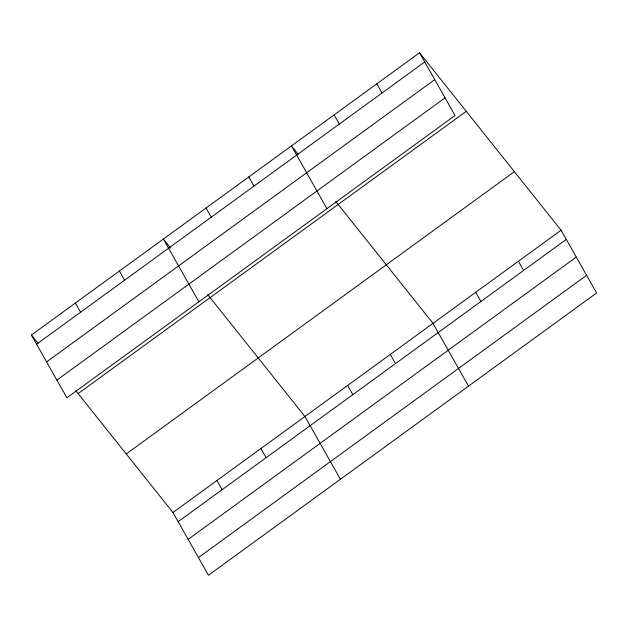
<?xml version="1.0" encoding="UTF-8"?>
<svg xmlns="http://www.w3.org/2000/svg" width="628" height="628" viewBox="0 0 628 628"><rect width="100%" height="100%" fill="white"/><g stroke="black" fill="none" stroke-linecap="round" stroke-linejoin="round"><path stroke-width="0.94" d="M419.543 52.752L455.049 115.505L66.906 397.783L31.4 335.03L419.543 52.752L561.094 230.217L596.6 292.97L208.457 575.248L172.951 512.495L75.713 390.592M36.597 344.215L424.74 61.937M46.598 361.893L434.741 79.615M56.905 380.105L445.048 97.827M78.115 393.591L466.259 111.313M126.244 453.934L514.379 171.648M172.951 512.495L561.094 230.217M178.148 521.68L566.291 239.394M188.149 539.358L576.292 257.072M198.456 557.57L586.599 275.292M298.041 154.166L291.455 145.908L326.96 208.661M335.776 201.462L433.006 323.365L468.512 386.118M170.557 248.068L163.366 239.056L198.872 301.809M207.687 294.618L304.925 416.521L340.423 479.274M31.4 335.03L37.986 343.288M518.398 261.264L523.595 270.448M376.847 83.807L382.044 92.991M475.702 292.318L480.899 301.495M334.151 114.853L339.348 124.038M390.31 354.42L395.507 363.596M248.759 176.955L253.955 186.139M347.614 385.466L352.81 394.651M206.062 208.009L211.259 217.194M260.934 448.51L266.131 457.694M119.383 271.053L124.572 280.229M216.943 480.499L222.139 489.683M75.391 303.041L80.588 312.226"/></g></svg>
